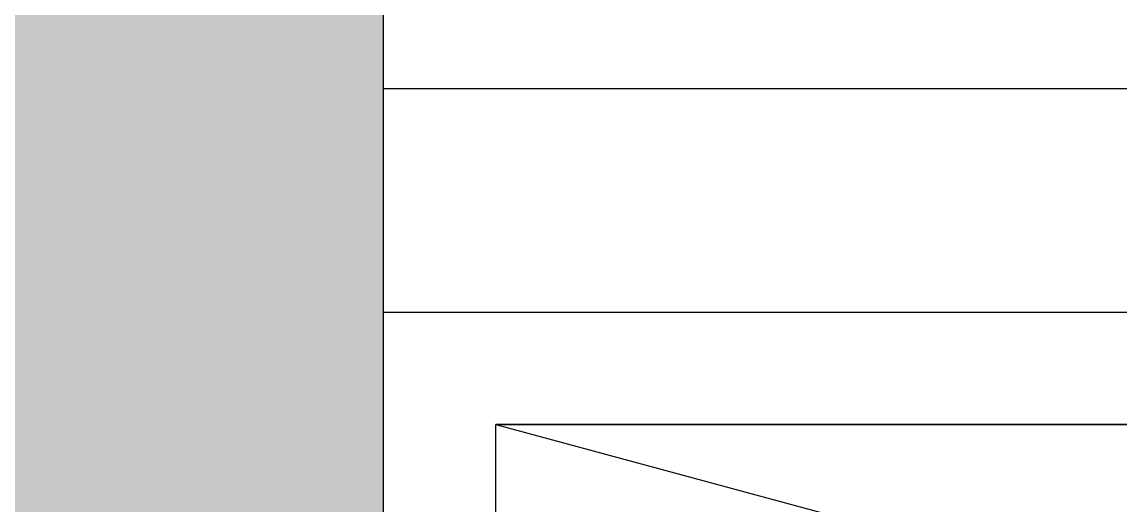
# Model space of a CAD drawing. Header units: millimetres. Extents: x -187744 to 2148, y -49419 to 6550.
# Drawn here: x -8996 to -8751.2, y -11854.4 to -11746.7 of the extents above; entities that cross this region are included whole.
import ezdxf

# ---------------------------------------------------------------- set-up
doc = ezdxf.new("R2010")
doc.units = ezdxf.units.MM
doc.header["$LTSCALE"] = 1000
doc.header["$MEASUREMENT"] = 0
doc.linetypes.add('DASHED2', pattern=[0.375, 0.25, -0.125])
doc.linetypes.add('HIDDEN2', pattern=[0.1875, 0.125, -0.0625])
for name, color, linetype in [('0w-梁1', 4, 'DASHED2'), ('1#f35层以上墙柱-col_建筑$0$1#f35层以上墙柱-col$0$Col_1#_2F$0$0q-柱填充', 251, 'Continuous'), ('DS-FINISH', 20, 'Continuous'), ('WALL', 160, 'Continuous'), ('厨卫用具', 15, 'Continuous'), ('空_', 6, 'HIDDEN2')]:
    doc.layers.add(name, color=color, linetype=linetype)

# ---------------------------------------------------------------- blocks, each defined once
blk = doc.blocks.new('空调室内挂机')
at = {"layer": '厨卫用具', "ltscale": 0.6}
for p, q in [((0, -338.28), (0, 338.28)), ((0, -338.28), (-171.91, 298.38)), ((-105.63, -338.28), (0, -338.28))]:
    blk.add_line(p, q, dxfattribs=at)
blk = doc.blocks.new('B1柱子')
at = {"layer": '1#f35层以上墙柱-col_建筑$0$1#f35层以上墙柱-col$0$Col_1#_2F$0$0q-柱填充'}
h = blk.add_hatch(color=256, dxfattribs=at)
h.dxf.hatch_style = 1
h.paths.add_polyline_path([(613491.35, 95334.33), (613491.35, 94734.36), (614191.35, 94734.33), (614191.35, 94334.36), (614441.35, 94334.36), (614441.35, 94734.36), (615891.35, 94734.33), (615891.35, 94334.36), (616141.35, 94334.36), (616141.35, 94984.33), (613741.35, 94984.33), (613741.35, 95334.33)])
at = {"layer": 'WALL'}
blk.add_lwpolyline([(613491.35, 95334.33), (613491.35, 94734.36), (614191.35, 94734.33), (614191.35, 94334.36), (614441.35, 94334.36), (614441.35, 94734.36), (615891.35, 94734.33), (615891.35, 94334.36), (616141.35, 94334.36), (616141.35, 94984.33), (613741.35, 94984.33), (613741.35, 95334.33)], close=True, dxfattribs=at)
blk = doc.blocks.new('liang00000000')
at = {"layer": '0w-梁1', "linetype": 'DASHED2'}
blk.add_line((4069398.24, -1397855.36), (4077148.24, -1397855.36), dxfattribs=at)

msp = doc.modelspace()

# ---------------------------------------------------------------- linework, layer by layer
at = {"layer": 'DS-FINISH'}
for p in [(-8890.36, -12211.46), (-5640.36, -11836.46)]:
    msp.add_line(p, (-8890.36, -11836.46), dxfattribs=at)
at = {"layer": 'WALL'}
for p in [(-8915.36, -12211.46), (-7365.36, -11811.46)]:
    msp.add_line(p, (-8915.36, -11811.46), dxfattribs=at)

# ---------------------------------------------------------------- block references
msp.add_blockref('B1柱子', (-625056.7, -106545.82))
at = {"layer": '0w-梁1'}
msp.add_blockref('liang00000000', (-4078313.59, 1386093.86), dxfattribs=at)
at = {"layer": '空_', "ltscale": 1.066667, "extrusion": (0, 0, -1), "zscale": -1, "rotation": 90}
msp.add_blockref('空调室内挂机', (8552.07, -11836.46), dxfattribs=at)

doc.saveas('drawing.dxf')
